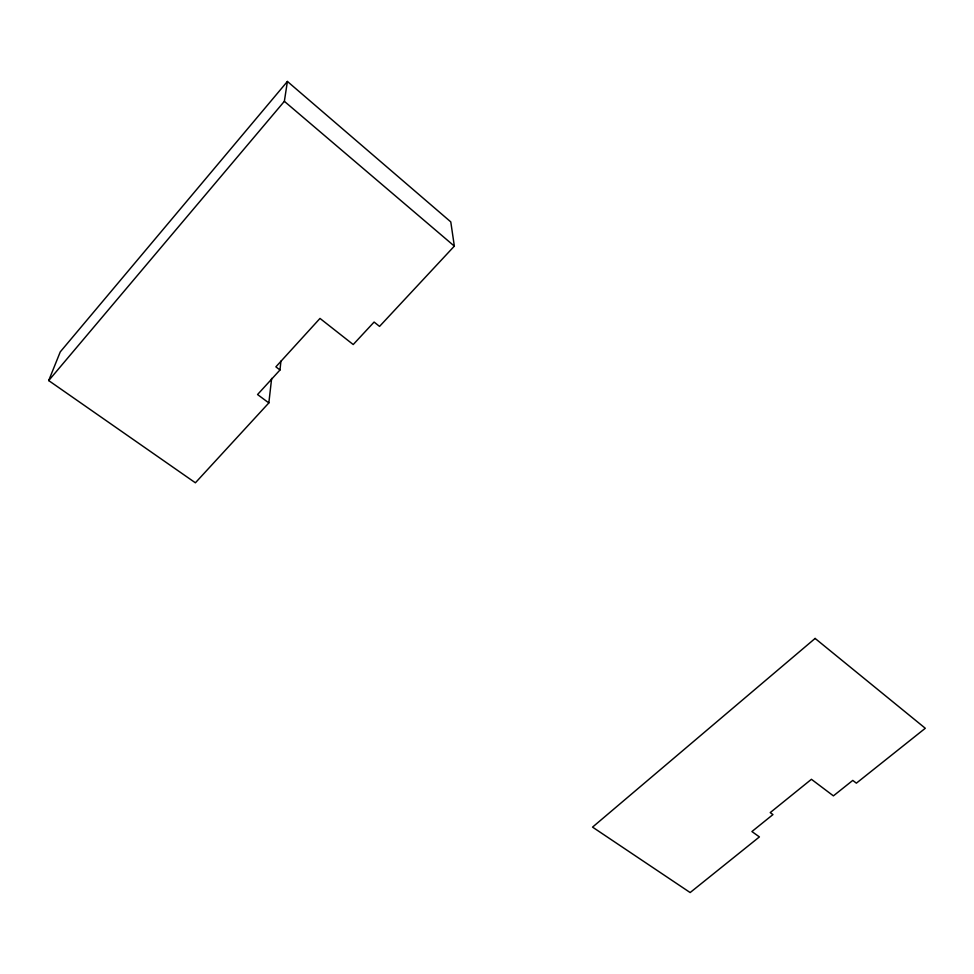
<?xml version="1.0" encoding="UTF-8"?>
<svg xmlns="http://www.w3.org/2000/svg" width="974" height="974" viewBox="0 0 974 974"><rect width="100%" height="100%" fill="white"/><g stroke="black" fill="none" stroke-linecap="round" stroke-linejoin="round"><path stroke-width="1.46" d="M279.988 369.974L275.873 366.845L319.996 318.425L353.221 344.54L374.101 322.053L379.543 326.4L454.347 246.118L450.779 221.889L287.403 81.451L60.254 351.894L48.7 380.578L195.397 482.8L268.836 402.919L257.55 394.543L279.988 369.974L280.926 361.135M268.836 402.919L271.649 378.375M48.7 380.578L284.359 101.32L287.403 81.451M284.359 101.32L454.347 246.118M815.116 638.433L592.545 827.121L690.152 892.549L759.416 836.909L751.916 831.553L772.954 814.581L770.227 812.596L811.427 779.297L833.403 795.868L852.774 780.405L856.377 783.169L925.3 728.272L815.116 638.433"/></g></svg>
